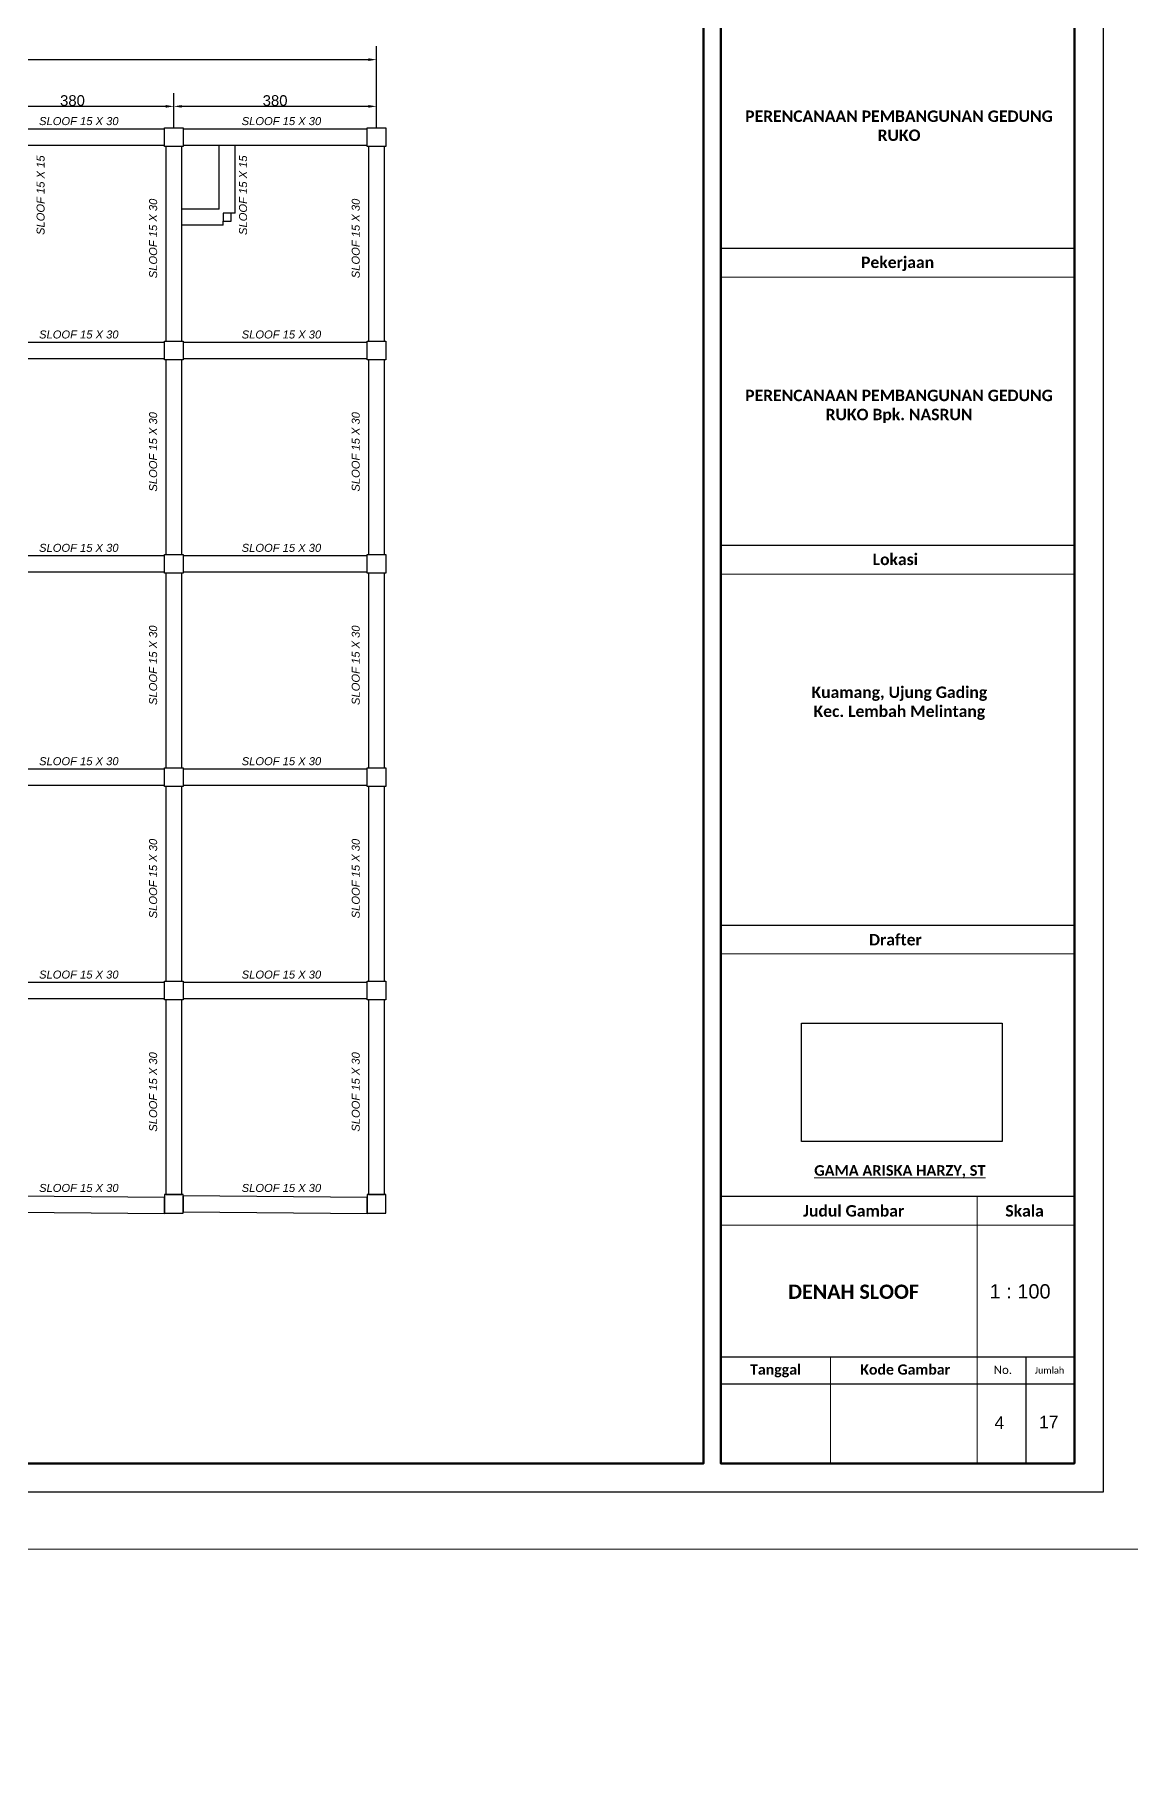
# Model space of a CAD drawing. Header units: centimetres. Extents: x -377343 to 693706, y 194584 to 813780.
# Drawn here: x 162032 to 164089, y 497226 to 500458 of the extents above; entities that cross this region are included whole.
import ezdxf

# ---------------------------------------------------------------- set-up
doc = ezdxf.new("R2010")
doc.units = ezdxf.units.CM
doc.header["$PDMODE"] = 3
for name, color, linetype, lineweight in [('a. line t', 7, 'Continuous', 50), ('Kertas', 252, 'Continuous', 20), ('Legenda', 252, 'Continuous', 20)]:
    doc.layers.add(name, color=color, linetype=linetype, lineweight=lineweight)
for name, color, linetype in [('balok', 235, 'Continuous'), ('KOLOM', 11, 'Continuous'), ('Layer1', 7, 'Continuous'), ('PIPA', 11, 'Continuous')]:
    doc.layers.add(name, color=color, linetype=linetype)
doc.styles.get("Standard").update_dxf_attribs({"font": 'arial.ttf'})
doc.dimstyles.new('ISO-25', dxfattribs={"dimtxt": 2.5, "dimasz": 2.5, "dimexe": 1.25, "dimexo": 0.625, "dimtad": 1, "dimtxsty": 'Standard', "dimcen": 2.5, "dimadec": 0, "dimazin": 0, "dimtfac": 1, "dimtmove": 0, "dimatfit": 3, "dimfxl": 1, "dimarcsym": 0})
picture_1 = doc.add_image_def('image1.jpg', size_in_pixel=(603, 1024))

# ---------------------------------------------------------------- blocks, each defined once
blk = doc.blocks.new('*D31')
at = {"layer": 'Defpoints', "color": 0, "transparency": 16777216}
for p in [(161913, 500323.4), (161913, 500283.2), (162293, 500283.2)]:
    blk.add_point(p, dxfattribs=at)
at = {"layer": 'Layer1', "color": 0, "lineweight": -2, "transparency": 16777216}
for p, q in [((161913, 500283.8), (161913, 500348.4)), ((162293, 500283.8), (162293, 500348.4)), ((162278, 500323.4), (161928, 500323.4))]:
    blk.add_line(p, q, dxfattribs=at)
at = {"layer": 'Layer1', "color": 0, "transparency": 16777216}
for points in [[(161928, 500325.9), (161928, 500320.9), (161913, 500323.4)], [(162278, 500325.9), (162278, 500320.9), (162293, 500323.4)]]:
    blk.add_solid(points, dxfattribs=at)
at = {"layer": 'Layer1', "color": 0, "transparency": 16777216, "insert": (162103, 500334.2), "char_height": 20, "attachment_point": 5}
blk.add_mtext('380', dxfattribs=at)
blk = doc.blocks.new('*D28')
at = {"layer": 'Defpoints', "color": 0, "transparency": 16777216}
for p in [(162293, 500323.4), (162293, 500283.2), (162673, 500283.2)]:
    blk.add_point(p, dxfattribs=at)
at = {"layer": 'Layer1', "color": 0, "lineweight": -2, "transparency": 16777216}
for p, q in [((162293, 500283.8), (162293, 500348.4)), ((162673, 500283.8), (162673, 500348.4)), ((162658, 500323.4), (162308, 500323.4))]:
    blk.add_line(p, q, dxfattribs=at)
at = {"layer": 'Layer1', "color": 0, "transparency": 16777216}
for points in [[(162308, 500325.9), (162308, 500320.9), (162293, 500323.4)], [(162658, 500325.9), (162658, 500320.9), (162673, 500323.4)]]:
    blk.add_solid(points, dxfattribs=at)
at = {"layer": 'Layer1', "color": 0, "transparency": 16777216, "insert": (162483, 500334.2), "char_height": 20, "attachment_point": 5}
blk.add_mtext('380', dxfattribs=at)
blk = doc.blocks.new('*D25')
at = {"layer": 'Defpoints', "color": 0, "transparency": 16777216}
for p in [(162673, 500411), (160773, 500283.2), (162673, 500283.2)]:
    blk.add_point(p, dxfattribs=at)
at = {"layer": 'Layer1', "color": 0, "lineweight": -2, "transparency": 16777216}
for p, q in [((160773, 500283.8), (160773, 500436)), ((162673, 500283.8), (162673, 500436)), ((160788, 500411), (162658, 500411))]:
    blk.add_line(p, q, dxfattribs=at)
at = {"layer": 'Layer1', "color": 0, "transparency": 16777216}
for points in [[(160788, 500413.5), (160788, 500408.5), (160773, 500411)], [(162658, 500413.5), (162658, 500408.5), (162673, 500411)]]:
    blk.add_solid(points, dxfattribs=at)
at = {"layer": 'Layer1', "color": 0, "transparency": 16777216, "insert": (161723, 500421.9), "char_height": 20, "attachment_point": 5}
blk.add_mtext('1900', dxfattribs=at)

msp = doc.modelspace()

# ---------------------------------------------------------------- linework, layer by layer
at = {"layer": 'balok'}
for p, q in [((162378.013, 500130.685), (162378.013, 500250.685)), ((162408.013, 500123.185), (162408.013, 500250.685)), ((162378.013, 500130.685), (162308.013, 500130.685)), ((162385.513, 500100.685), (162385.513, 500108.185)), ((162408.013, 500123.185), (162400.513, 500123.185)), ((162385.513, 500100.685), (162308.013, 500100.685))]:
    msp.add_line(p, q, dxfattribs=at)
for points in [[(161930.513, 500250.685), (162275.513, 500250.685), (162275.513, 500280.685), (161930.513, 500280.685)], [(162310.513, 500250.685), (162655.513, 500250.685), (162655.513, 500280.685), (162310.513, 500280.685)], [(162278.013, 500248.185), (162278.013, 499883.185), (162308.013, 499883.185), (162308.013, 500248.185)], [(162658.013, 500248.185), (162658.013, 499883.185), (162688.013, 499883.185), (162688.013, 500248.185)], [(161930.513, 499850.685), (162275.513, 499850.685), (162275.513, 499880.685), (161930.513, 499880.685)], [(162310.513, 499850.685), (162655.513, 499850.685), (162655.513, 499880.685), (162310.513, 499880.685)], [(162278.013, 499848.185), (162278.013, 499483.185), (162308.013, 499483.185), (162308.013, 499848.185)], [(162658.013, 499848.185), (162658.013, 499483.185), (162688.013, 499483.185), (162688.013, 499848.185)], [(161930.513, 499450.685), (162275.513, 499450.685), (162275.513, 499480.685), (161930.513, 499480.685)], [(162310.513, 499450.685), (162655.513, 499450.685), (162655.513, 499480.685), (162310.513, 499480.685)], [(162278.013, 499448.185), (162278.013, 499083.185), (162308.013, 499083.185), (162308.013, 499448.185)], [(162658.013, 499448.185), (162658.013, 499083.185), (162688.013, 499083.185), (162688.013, 499448.185)], [(161930.513, 499050.685), (162275.513, 499050.685), (162275.513, 499080.685), (161930.513, 499080.685)], [(162310.513, 499050.685), (162655.513, 499050.685), (162655.513, 499080.685), (162310.513, 499080.685)], [(162278.013, 499048.185), (162278.013, 498683.185), (162308.013, 498683.185), (162308.013, 499048.185)], [(162658.013, 499048.185), (162658.013, 498683.185), (162688.013, 498683.185), (162688.013, 499048.185)], [(161930.513, 498650.685), (162275.513, 498650.685), (162275.513, 498680.685), (161930.513, 498680.685)], [(162310.513, 498650.685), (162655.513, 498650.685), (162655.513, 498680.685), (162310.513, 498680.685)], [(162278.013, 498648.185), (162278.013, 498283.185), (162308.013, 498283.185), (162308.013, 498648.185)], [(162658.013, 498648.185), (162658.013, 498283.185), (162688.013, 498283.185), (162688.013, 498648.185)], [(161930.513, 498250.685), (162275.513, 498247.638), (162275.513, 498277.638), (161930.513, 498280.685)], [(162310.513, 498250.685), (162655.513, 498247.638), (162655.513, 498277.638), (162310.513, 498280.685)]]:
    msp.add_lwpolyline(points, close=True, dxfattribs=at)
at = {"layer": 'Kertas'}
msp.add_lwpolyline([(159701.972, 500796.755), (164142.726, 500796.755), (164142.726, 497618.673), (159701.972, 497618.673)], close=True, dxfattribs=at)
at = {"layer": 'KOLOM'}
for points in [[(162275.513, 500283.185), (162310.513, 500283.185), (162310.513, 500248.185), (162275.513, 500248.185)], [(162655.513, 500283.185), (162690.513, 500283.185), (162690.513, 500248.185), (162655.513, 500248.185)], [(162275.513, 499883.185), (162310.513, 499883.185), (162310.513, 499848.185), (162275.513, 499848.185)], [(162655.513, 499883.185), (162690.513, 499883.185), (162690.513, 499848.185), (162655.513, 499848.185)], [(162275.513, 499483.185), (162310.513, 499483.185), (162310.513, 499448.185), (162275.513, 499448.185)], [(162655.513, 499483.185), (162690.513, 499483.185), (162690.513, 499448.185), (162655.513, 499448.185)], [(162275.513, 499083.185), (162310.513, 499083.185), (162310.513, 499048.185), (162275.513, 499048.185)], [(162655.513, 499083.185), (162690.513, 499083.185), (162690.513, 499048.185), (162655.513, 499048.185)], [(162275.513, 498683.185), (162310.513, 498683.185), (162310.513, 498648.185), (162275.513, 498648.185)], [(162655.513, 498683.185), (162690.513, 498683.185), (162690.513, 498648.185), (162655.513, 498648.185)], [(162275.513, 498248.185), (162310.513, 498248.185), (162310.513, 498283.185), (162275.513, 498283.185)], [(162655.513, 498248.185), (162690.513, 498248.185), (162690.513, 498283.185), (162655.513, 498283.185)]]:
    msp.add_lwpolyline(points, close=True, dxfattribs=at)
at = {"layer": 'Layer1'}
msp.add_lwpolyline([(162385.513, 500108.185), (162400.513, 500108.185), (162400.513, 500123.185), (162385.513, 500123.185)], close=True, dxfattribs=at)
at = {"layer": 'Legenda', "color": 1, "lineweight": 30}
for p, q in [((163982.217, 500056.763), (163318.779, 500056.763)), ((163982.797, 499500.154), (163319.359, 499500.154)), ((163982.797, 498787.952), (163319.359, 498787.952)), ((163982.217, 498279.459), (163318.779, 498279.459)), ((163982.217, 497978.319), (163318.779, 497978.319)), ((163890.868, 497978.319), (163890.868, 497779.182)), ((163982.217, 497927.76), (163318.779, 497927.76))]:
    msp.add_line(p, q, dxfattribs=at)
at = {"layer": 'Legenda', "color": 1, "lineweight": 20}
for p, q in [((163982.217, 500003.26), (163318.779, 500003.26)), ((163982.797, 499446.651), (163319.359, 499446.651)), ((163982.797, 498734.449), (163319.359, 498734.449)), ((163799.519, 498279.459), (163799.519, 497779.182)), ((163318.779, 498225.956), (163982.217, 498225.956)), ((163524.491, 497978.319), (163524.491, 497779.182))]:
    msp.add_line(p, q, dxfattribs=at)
at = {"layer": 'Legenda', "color": 5, "lineweight": 30}
msp.add_lwpolyline([(159862.481, 500636.246), (164035.72, 500636.246), (164035.72, 497725.679), (159862.481, 497725.679)], close=True, dxfattribs=at)
at = {"layer": 'Legenda', "color": 1, "lineweight": 50}
for points in [[(159915.985, 500582.743), (163286.677, 500582.743), (163286.677, 497779.182), (159915.985, 497779.182)], [(163318.779, 500582.743), (163982.217, 500582.743), (163982.217, 497779.182), (163318.779, 497779.182)]]:
    msp.add_lwpolyline(points, close=True, dxfattribs=at)
at = {"layer": 'PIPA', "lineweight": 35, "extrusion": (0, 0.816497, 0.57735), "elevation": 193451.324}
msp.add_lwpolyline([(-421704.212, -325591.681), (-159560.265, -63447.734), (377343.333, -600351.331), (-158232.47, -1135927.133), (-693706.405, -600453.199), (-454216.825, -360963.619)], dxfattribs=at)

# ---------------------------------------------------------------- texts
at = {"layer": 'a. line t', "color": 2}
for s, height, p in [('1 : 100', 26.7515, (163823.113, 498088.547)), ('4', 23.408, (163832.259, 497843.922)), ('17', 23.4076, (163915.739, 497845.229))]:
    msp.add_text(s, height=height, dxfattribs=at).set_placement(p)
at = {"layer": 'a. line t', "color": 2, "lineweight": 20, "attachment_point": 5}
for s, insert, char_height, width in [('{\\fCandara|b1|i0|c0|p34;PERENCANAAN PEMBANGUNAN GEDUNG RUKO}', (163653.218, 500287.002), 21.40123, 580.11409), ('{\\fCandara|b1|i0|c0|p34;Pekerjaan}', (163650.498, 500028.2), 21.40123, 663.43798), ('{\\fCandara|b1|i0|c0|p34;PERENCANAAN PEMBANGUNAN GEDUNG RUKO Bpk. NASRUN}', (163653.218, 499761.023), 21.40123, 580.11409), ('{\\fCandara|b1|i0|c0|p34;Lokasi}', (163646.242, 499473.989), 21.40123, 663.43798), ('{\\fCandara|b1|i0|c0|p34;Kuamang, Ujung Gading\\PKec. Lembah Melintang}', (163653.798, 499204.413), 21.40123, 580.11409), ('{\\fCandara|b1|i0|c0|p34;Drafter}', (163646.242, 498760.998), 21.40123, 663.43798), ('{\\fCandara|b1|i0|c0|p34;\\LGAMA ARISKA HARZY, ST}', (163654.756, 498326.434), 19.87016, 745.3439), ('{\\fCandara|b1|i0|c0|p34;Judul Gambar}', (163568.124, 498252.707), 21.40123, 438.72511), ('{\\fCandara|b1|i0|c0|p34;Skala}', (163888.6, 498252.707), 21.40123, 224.71286)]:
    msp.add_mtext(s, dxfattribs=dict(at, insert=insert, char_height=char_height, width=width))
at = {"layer": 'a. line t', "color": 2, "lineweight": 15, "insert": (163567.924, 498101.048), "char_height": 26.75153, "width": 600.9243, "attachment_point": 5}
msp.add_mtext('{\\fCandara|b1|i0|c0|p34;DENAH SLOOF}', dxfattribs=at)
at = {"layer": 'a. line t', "color": 2, "attachment_point": 1}
for s, insert, char_height, width in [('{\\fCandara|b1|i0|c0|p34;Tanggal}', (163373.778, 497964.948), 19.2611, 336.99008), ('{\\fCandara|b1|i0|c0|p34;Kode Gambar}', (163580.504, 497964.948), 19.2611, 336.99008), ('{\\fCandara|b0|i0|c0|p34;No.}', (163830.893, 497962.45), 15.40888, 32.72331), ('{\\fCandara|b0|i0|c0|p34;Jumlah}', (163907.692, 497960.076), 12.32711, 58.56496)]:
    msp.add_mtext(s, dxfattribs=dict(at, insert=insert, char_height=char_height, width=width))
at = {"layer": 'Layer1', "char_height": 15, "attachment_point": 1}
for insert in [(162040.403, 500303.268), (162420.403, 500303.268), (162040.403, 499903.268), (162420.403, 499903.268), (162040.403, 499503.268), (162420.403, 499503.268), (162040.403, 499103.268), (162420.403, 499103.268), (162040.403, 498703.268), (162420.403, 498703.268), (162040.403, 498303.268), (162420.403, 498303.268)]:
    msp.add_mtext_dynamic_manual_height_columns('{\\fArial|b0|i1|c0|p34;SLOOF 15 X 30}', width=159.09775, gutter_width=12.5, heights=[0], dxfattribs=dict(at, insert=insert))
at = {"layer": 'Layer1', "char_height": 15, "attachment_point": 1, "rotation": 90}
for s, insert in [('{\\fArial|b0|i1|c0|p34;SLOOF 15 X 15}', (162035.7, 500082.289)), ('{\\fArial|b0|i1|c0|p34;SLOOF 15 X 15}', (162415.449, 500082.289)), ('{\\fArial|b0|i1|c0|p34;SLOOF 15 X 30}', (162246.756, 500001.194)), ('{\\fArial|b0|i1|c0|p34;SLOOF 15 X 30}', (162626.756, 500001.194)), ('{\\fArial|b0|i1|c0|p34;SLOOF 15 X 30}', (162246.756, 499601.194)), ('{\\fArial|b0|i1|c0|p34;SLOOF 15 X 30}', (162626.756, 499601.194)), ('{\\fArial|b0|i1|c0|p34;SLOOF 15 X 30}', (162246.756, 499201.194)), ('{\\fArial|b0|i1|c0|p34;SLOOF 15 X 30}', (162626.756, 499201.194)), ('{\\fArial|b0|i1|c0|p34;SLOOF 15 X 30}', (162246.756, 498801.194)), ('{\\fArial|b0|i1|c0|p34;SLOOF 15 X 30}', (162626.756, 498801.194)), ('{\\fArial|b0|i1|c0|p34;SLOOF 15 X 30}', (162246.756, 498401.194)), ('{\\fArial|b0|i1|c0|p34;SLOOF 15 X 30}', (162626.756, 498401.194))]:
    msp.add_mtext_dynamic_manual_height_columns(s, width=159.09775, gutter_width=12.5, heights=[0], dxfattribs=dict(at, insert=insert))

# ---------------------------------------------------------------- dimensions: what is measured, and where the dimension line sits
at = {"layer": 'Layer1'}
for base, p1, p2, picture, middle in [((162673.013, 500411.045), (160773.013, 500283.185), (162673.013, 500283.185), '*D25', (161723.013, 500421.882)), ((161913.013, 500323.363), (162293.013, 500283.185), (161913.013, 500283.185), '*D31', (162103.013, 500334.206)), ((162293.013, 500323.363), (162673.013, 500283.185), (162293.013, 500283.185), '*D28', (162483.013, 500334.206))]:
    dim = msp.add_linear_dim(base=base, p1=p1, p2=p2, dimstyle='ISO-25', override={"dimtxt": 20, "dimasz": 15, "dimexe": 25}, dxfattribs=at)
    dim.commit()
    dim.dimension.update_dxf_attribs({"geometry": picture, "text_midpoint": middle})

# ---------------------------------------------------------------- pictures from other files: only their frames are drawn
image = msp.add_image(picture_1, insert=(163846.893, 498383.065), size_in_units=(221.887, 376.804), rotation=90)
image.dxf.flags = 15

doc.saveas('drawing.dxf')
